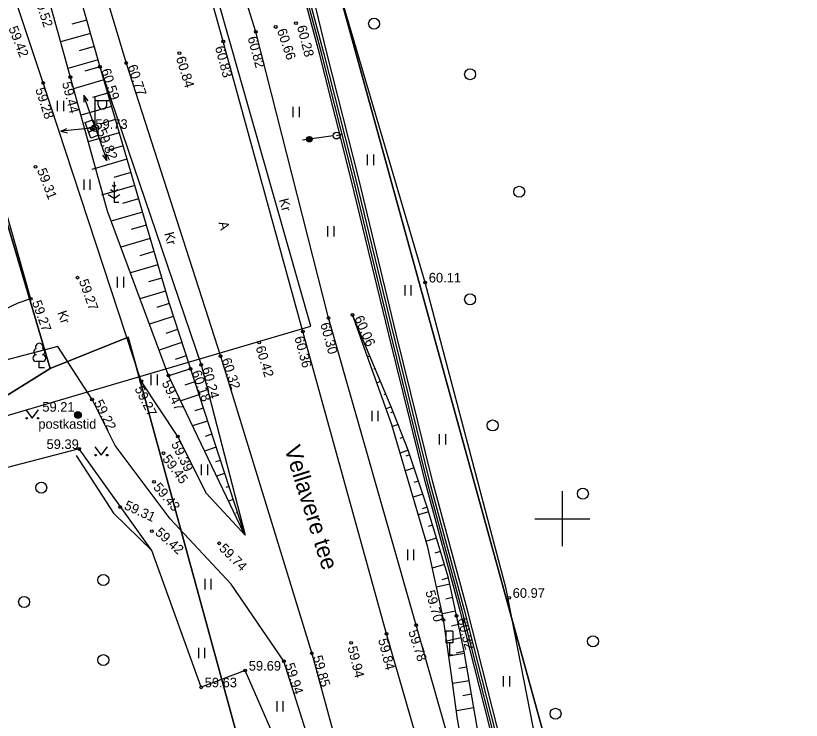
# Model space of a CAD drawing. Extents: x 640470 to 644697, y 6457238 to 6460985.
# Drawn here: x 641460.3 to 641517.4, y 6457885.4 to 6457936.6 of the extents above; entities that cross this region are included whole.
import ezdxf

# ---------------------------------------------------------------- set-up
doc = ezdxf.new("R2010")
doc.units = 0
for name, color, linetype in [('ABIJOONIS', 7, 'Continuous'), ('HALJASTUS', 7, 'Continuous'), ('KORGUS', 7, 'Continuous'), ('LIIKLUS', 7, 'Continuous'), ('MOOTKORG', 7, 'Continuous'), ('MOOTMPUNKT', 7, 'Continuous'), ('MOOTPIIR', 7, 'Continuous'), ('MPOHULIIN', 7, 'Continuous'), ('PIIR', 7, 'Continuous'), ('POST', 7, 'Continuous'), ('PUU', 7, 'Continuous'), ('RELJEEF', 7, 'Continuous'), ('SIOHULIIN', 7, 'Continuous'), ('SITRASS', 7, 'Continuous'), ('TEE', 7, 'Continuous'), ('VORK', 7, 'Continuous')]:
    doc.layers.add(name, color=color, linetype=linetype)

msp = doc.modelspace()

# ---------------------------------------------------------------- linework, layer by layer
at = {"layer": 'HALJASTUS'}
for p, q in [((641463.331, 6457929.61), (641463.331, 6457930.371)), ((641463.786, 6457929.61), (641463.786, 6457930.371)), ((641480.443, 6457929.174), (641480.443, 6457929.935)), ((641480.898, 6457929.174), (641480.898, 6457929.935)), ((641485.847, 6457925.706), (641485.847, 6457926.467)), ((641486.302, 6457925.706), (641486.302, 6457926.467)), ((641465.25, 6457923.901), (641465.25, 6457924.662)), ((641465.706, 6457923.901), (641465.706, 6457924.662)), ((641482.966, 6457920.503), (641482.966, 6457921.264)), ((641483.421, 6457920.503), (641483.421, 6457921.264)), ((641467.694, 6457916.813), (641467.694, 6457917.574)), ((641468.149, 6457916.813), (641468.149, 6457917.574)), ((641488.574, 6457916.219), (641488.574, 6457916.98)), ((641489.029, 6457916.219), (641489.029, 6457916.98)), ((641470.124, 6457909.72), (641470.124, 6457910.481)), ((641470.579, 6457909.72), (641470.579, 6457910.481)), ((641461.024, 6457907.912), (641461.487, 6457907.305)), ((641461.487, 6457907.305), (641461.933, 6457907.912)), ((641486.178, 6457907.089), (641486.178, 6457907.85)), ((641486.633, 6457907.089), (641486.633, 6457907.85)), ((641491.085, 6457905.393), (641491.085, 6457906.154)), ((641491.54, 6457905.393), (641491.54, 6457906.154)), ((641466.043, 6457905.228), (641466.506, 6457904.621)), ((641466.506, 6457904.621), (641466.952, 6457905.228)), ((641473.789, 6457903.179), (641473.789, 6457903.94)), ((641474.244, 6457903.179), (641474.244, 6457903.94)), ((641488.766, 6457897.002), (641488.766, 6457897.763)), ((641489.221, 6457897.002), (641489.221, 6457897.763)), ((641474.044, 6457894.87), (641474.044, 6457895.631)), ((641474.499, 6457894.87), (641474.499, 6457895.631)), ((641473.583, 6457889.868), (641473.583, 6457890.63)), ((641474.038, 6457889.868), (641474.038, 6457890.63)), ((641495.725, 6457887.808), (641495.725, 6457888.57)), ((641496.18, 6457887.808), (641496.18, 6457888.57)), ((641479.273, 6457885.983), (641479.273, 6457886.744)), ((641479.728, 6457885.983), (641479.728, 6457886.744))]:
    msp.add_line(p, q, dxfattribs=at)
for points in [[(641505.33, 6457842.29), (641502.87, 6457862.74), (641504.58, 6457863.8), (641500.03, 6457873.86), (641495.91, 6457894.9), (641490.04, 6457917.17), (641483.99, 6457937.77), (641480.77, 6457948.77), (641493.29, 6457952.21)], [(641493.738, 6457831.912), (641485.624, 6457848.707), (641482.913, 6457862.777), (641481.997, 6457867.529), (641481.188, 6457873.166), (641479.981, 6457882.048), (641476.96, 6457888.969), (641473.759, 6457887.755), (641470.175, 6457897.697), (641464.899, 6457905.072), (641453.721, 6457902.186)]]:
    msp.add_lwpolyline(points, dxfattribs=at)
for centre, radius in [((641486.326, 6457935.977), 0.4), ((641493.302, 6457932.304), 0.4), ((641496.869, 6457923.763), 0.4), ((641493.302, 6457915.942), 0.4), ((641461.086, 6457907.305), 0.055), ((641461.915, 6457907.305), 0.055), ((641494.937, 6457906.78), 0.4), ((641466.105, 6457904.621), 0.055), ((641466.934, 6457904.621), 0.055), ((641462.144, 6457902.255), 0.4), ((641501.493, 6457901.821), 0.4), ((641466.656, 6457895.549), 0.4), ((641460.9, 6457893.953), 0.4), ((641502.227, 6457891.098), 0.4), ((641466.656, 6457889.729), 0.4), ((641499.507, 6457885.83), 0.4)]:
    msp.add_circle(centre, radius, dxfattribs=at)
at = {"layer": 'KORGUS'}
for centre in [(641480.65, 6457936.019), (641477.74, 6457935.39), (641479.176, 6457935.739), (641475.37, 6457934.69), (641472.179, 6457933.839), (641468.32, 6457933.12), (641466.41, 6457932.85), (641464.259, 6457932.092), (641462.289, 6457931.667), (641466.064, 6457928.398), (641461.73, 6457925.569), (641464.779, 6457917.52), (641490.04, 6457917.17), (641461.372, 6457915.979), (641484.762, 6457914.818), (641483.02, 6457914.59), (641481.14, 6457913.6), (641477.974, 6457912.804), (641475.16, 6457911.81), (641472.981, 6457910.897), (641473.769, 6457911.187), (641471.39, 6457910.41), (641469.414, 6457909.998), (641465.834, 6457908.674), (641464.803, 6457907.542), (641472.071, 6457905.983), (641464.899, 6457905.072), (641471.03, 6457904.758), (641470.337, 6457902.679), (641467.875, 6457900.839), (641470.175, 6457899.097), (641475.075, 6457898.215), (641496.135, 6457894.256), (641491.365, 6457892.642), (641492.31, 6457892.954), (641489.39, 6457892.26), (641487.23, 6457891.64), (641484.669, 6457890.991), (641481.8, 6457890.22), (641479.76, 6457889.65), (641476.962, 6457888.966), (641473.761, 6457887.751)]:
    msp.add_circle(centre, 0.1, dxfattribs=at)
at = {"layer": 'LIIKLUS'}
for p, q in [((641491.549, 6457891.832), (641491.549, 6457890.982)), ((641492.049, 6457891.832), (641491.549, 6457891.832)), ((641492.049, 6457891.832), (641492.049, 6457890.982)), ((641492.049, 6457890.982), (641491.549, 6457890.982)), ((641491.799, 6457890.982), (641491.799, 6457890.082)), ((641492.049, 6457890.082), (641491.799, 6457890.082))]:
    msp.add_line(p, q, dxfattribs=at)
at = {"layer": 'MOOTMPUNKT'}
msp.add_circle((641465.818, 6457928.331), 0.1, dxfattribs=at)
at = {"layer": 'MOOTPIIR'}
msp.add_lwpolyline([(641443.704, 6457946.237), (641455.46, 6457906.277), (641481.73, 6457914.006), (641445.708, 6458040.521)], dxfattribs=at)
at = {"layer": 'MPOHULIIN'}
for p, q in [((641465.24, 6457930.758), (641465.247, 6457930.282)), ((641465.24, 6457930.758), (641465.529, 6457930.38)), ((641465.982, 6457928.634), (641465.24, 6457930.758)), ((641465.815, 6457928.374), (641463.576, 6457928.159)), ((641463.576, 6457928.159), (641464.011, 6457928.35)), ((641463.576, 6457928.159), (641464.039, 6457928.052)), ((641466.064, 6457928.398), (641466.064, 6457928.398)), ((641466.064, 6457928.398), (641466.064, 6457928.398)), ((641466.064, 6457928.398), (641466.064, 6457928.398)), ((641466.148, 6457928.162), (641466.905, 6457926.043)), ((641466.905, 6457926.043), (641466.613, 6457926.419)), ((641466.905, 6457926.043), (641466.895, 6457926.519))]:
    msp.add_line(p, q, dxfattribs=at)
at = {"layer": 'PIIR'}
for points in [[(641395.63, 6458127.16), (641412.9, 6458082.12), (641427.31, 6458030.43), (641442.38, 6457977.11), (641451.93, 6457947.63), (641462.78, 6457910.93), (641468.45, 6457913.19), (641493.46, 6457821.79), (641507.79, 6457851.19), (641480.81, 6457949.08), (641462.58, 6458012.74), (641461.82, 6458077.06), (641454.74, 6458125.42), (641455.34, 6458127.27), (641442.85, 6458140.04)], [(641566.87, 6457951.66), (641533.09, 6457980.62), (641507.44, 6457959.09), (641480.81, 6457949.08), (641507.79, 6457851.19)], [(641451.93, 6457947.63), (641355.96, 6457921.05), (641429.33, 6457890.04), (641462.78, 6457910.93)]]:
    msp.add_lwpolyline(points, close=True, dxfattribs=at)
msp.add_lwpolyline([(641464.25, 6457781.15), (641493.46, 6457821.79), (641468.45, 6457913.19), (641462.78, 6457910.93), (641429.33, 6457890.04), (641329.85, 6457834.24), (641291.34, 6457901.04), (641355.96, 6457921.05), (641331.23, 6457942.37), (641295.62, 6457988.47), (641427.31, 6458030.43), (641412.9, 6458082.12), (641328.41, 6458104.62), (641335.41, 6458081.97), (641229.5, 6458001.12), (641194.46, 6458098.35), (641044.29, 6458066.83)], dxfattribs=at)
at = {"layer": 'POST'}
for p, q in [((641466.064, 6457928.648), (641466.064, 6457930.648)), ((641466.064, 6457930.398), (641467.064, 6457930.398)), ((641466.291, 6457930.077), (641466.291, 6457930.398)), ((641466.904, 6457930.077), (641466.904, 6457930.398)), ((641466.053, 6457928.56), (641465.492, 6457928.358)), ((641466.145, 6457928.305), (641465.584, 6457928.102)), ((641466.064, 6457928.398), (641466.064, 6457928.398))]:
    msp.add_line(p, q, dxfattribs=at)
msp.add_lwpolyline([(641465.897, 6457928.994), (641466.302, 6457927.871), (641465.74, 6457927.668), (641465.335, 6457928.792)], close=True, dxfattribs=at)
for centre, radius in [((641466.064, 6457928.398), 0.25), ((641483.6, 6457927.85), 0.25), ((641464.803, 6457907.542), 0.25), ((641464.803, 6457907.542), 0.225), ((641464.803, 6457907.542), 0.2), ((641464.803, 6457907.542), 0.175), ((641464.803, 6457907.542), 0.15), ((641464.803, 6457907.542), 0.125), ((641464.803, 6457907.542), 0.1), ((641464.803, 6457907.542), 0.075), ((641464.803, 6457907.542), 0.05), ((641464.803, 6457907.542), 0.025)]:
    msp.add_circle(centre, radius, dxfattribs=at)
msp.add_arc((641466.597, 6457930.077), 0.306, 180, 0, dxfattribs=at)
at = {"layer": 'PUU'}
for p, q in [((641467.432, 6457924.131), (641467.307, 6457924.214)), ((641467.432, 6457924.481), (641467.432, 6457922.981)), ((641467.556, 6457924.214), (641467.432, 6457924.131)), ((641467.008, 6457923.57), (641467.432, 6457923.287)), ((641467.432, 6457923.731), (641467.165, 6457923.908)), ((641467.699, 6457923.908), (641467.432, 6457923.731)), ((641467.432, 6457923.287), (641467.856, 6457923.57)), ((641467.792, 6457922.981), (641467.432, 6457922.981)), ((641462.244, 6457911.438), (641461.764, 6457911.438)), ((641462.004, 6457910.963), (641462.004, 6457911.438)), ((641462.384, 6457910.963), (641462.004, 6457910.963))]:
    msp.add_line(p, q, dxfattribs=at)
for centre, radius, start, end in [((641462.004, 6457912.483), 0.277, 332.5799, 207.4201), ((641461.834, 6457912.136), 0.233, 109.0217, 253.1415), ((641462.174, 6457912.136), 0.233, 286.8508, 70.9859), ((641461.766, 6457911.675), 0.238, 90.0016, 269.3953), ((641462.241, 6457911.675), 0.238, 270.6047, 89.9984)]:
    msp.add_arc(centre, radius, start, end, dxfattribs=at)
at = {"layer": 'RELJEEF'}
for p, q in [((641465.448, 6457936.238), (641464.366, 6457935.931)), ((641465.721, 6457935.276), (641463.55, 6457934.66)), ((641465.995, 6457934.314), (641464.905, 6457934.005)), ((641466.268, 6457933.352), (641464.082, 6457932.732)), ((641466.41, 6457932.85), (641465.318, 6457932.531)), ((641466.69, 6457931.89), (641464.492, 6457931.248)), ((641466.97, 6457930.93), (641465.864, 6457930.607)), ((641467.251, 6457929.97), (641465.025, 6457929.32)), ((641467.531, 6457929.01), (641466.411, 6457928.683)), ((641467.811, 6457928.05), (641465.557, 6457927.392)), ((641468.091, 6457927.09), (641466.957, 6457926.759)), ((641468.371, 6457926.13), (641465.821, 6457925.386)), ((641468.651, 6457925.17), (641467.411, 6457924.808)), ((641468.932, 6457924.21), (641466.52, 6457923.507)), ((641469.212, 6457923.251), (641468.041, 6457922.909)), ((641469.492, 6457922.291), (641467.219, 6457921.627)), ((641469.772, 6457921.331), (641468.67, 6457921.009)), ((641470.052, 6457920.371), (641467.918, 6457919.748)), ((641470.332, 6457919.411), (641469.3, 6457919.109)), ((641470.613, 6457918.451), (641468.617, 6457917.868)), ((641470.893, 6457917.491), (641469.929, 6457917.21)), ((641471.173, 6457916.531), (641469.315, 6457915.989)), ((641471.43, 6457915.65), (641470.543, 6457915.361)), ((641471.74, 6457914.699), (641470.006, 6457914.133)), ((641484.856, 6457914.592), (641484.85, 6457914.59)), ((641472.051, 6457913.749), (641471.202, 6457913.472)), ((641485.243, 6457913.67), (641485.182, 6457913.645)), ((641472.361, 6457912.798), (641470.703, 6457912.257)), ((641485.63, 6457912.748), (641485.575, 6457912.725)), ((641472.671, 6457911.847), (641471.862, 6457911.583)), ((641486.016, 6457911.826), (641485.858, 6457911.759)), ((641472.981, 6457910.897), (641471.403, 6457910.382)), ((641486.403, 6457910.904), (641486.299, 6457910.86)), ((641473.292, 6457909.946), (641472.565, 6457909.709)), ((641486.79, 6457909.981), (641486.533, 6457909.874)), ((641473.602, 6457908.995), (641472.273, 6457908.562)), ((641487.176, 6457909.059), (641487.024, 6457908.995)), ((641473.912, 6457908.045), (641473.31, 6457907.848)), ((641487.563, 6457908.137), (641487.209, 6457907.988)), ((641487.704, 6457907.78), (641487.52, 6457907.708)), ((641474.222, 6457907.094), (641473.143, 6457906.742)), ((641488.071, 6457906.85), (641487.673, 6457906.693)), ((641474.533, 6457906.144), (641474.055, 6457905.988)), ((641488.438, 6457905.92), (641488.192, 6457905.823)), ((641474.843, 6457905.193), (641474.013, 6457904.922)), ((641488.805, 6457904.99), (641488.228, 6457904.762)), ((641488.922, 6457904.641), (641488.622, 6457904.541)), ((641475.153, 6457904.242), (641474.801, 6457904.127)), ((641489.239, 6457903.693), (641488.603, 6457903.48)), ((641475.464, 6457903.292), (641474.883, 6457903.102)), ((641475.774, 6457902.341), (641475.546, 6457902.266)), ((641489.557, 6457902.744), (641489.22, 6457902.632)), ((641489.874, 6457901.796), (641489.165, 6457901.559)), ((641476.084, 6457901.39), (641475.752, 6457901.282)), ((641490.192, 6457900.848), (641489.819, 6457900.723)), ((641476.394, 6457900.44), (641476.291, 6457900.406)), ((641490.294, 6457900.503), (641489.54, 6457900.278)), ((641476.705, 6457899.489), (641476.622, 6457899.462)), ((641490.58, 6457899.545), (641490.249, 6457899.446)), ((641490.866, 6457898.587), (641490.13, 6457898.368)), ((641491.151, 6457897.628), (641490.747, 6457897.508)), ((641491.437, 6457896.67), (641490.554, 6457896.407)), ((641491.723, 6457895.712), (641491.245, 6457895.569)), ((641491.822, 6457895.248), (641490.85, 6457895.041)), ((641492.03, 6457894.27), (641491.545, 6457894.167)), ((641492.238, 6457893.292), (641491.298, 6457893.092)), ((641492.447, 6457892.314), (641491.946, 6457892.207)), ((641492.655, 6457891.336), (641491.592, 6457891.11)), ((641492.863, 6457890.358), (641492.301, 6457890.238)), ((641492.89, 6457890.204), (641491.755, 6457890.008)), ((641493.06, 6457889.219), (641492.482, 6457889.119)), ((641493.23, 6457888.233), (641492.037, 6457888.027)), ((641493.4, 6457887.248), (641492.785, 6457887.142)), ((641493.57, 6457886.262), (641492.302, 6457886.044))]:
    msp.add_line(p, q, dxfattribs=at)
for points in [[(641441.331, 6458014.593), (641443.37, 6458009.19), (641446.33, 6457992.51), (641446.74, 6457986.42), (641448.28, 6457979.93), (641452.49, 6457976.38), (641455.12, 6457969.34), (641458.08, 6457960.54), (641461.08, 6457951.63), (641466.41, 6457932.85), (641471.43, 6457915.65), (641476.91, 6457898.86)], [(641476.91, 6457898.86), (641471.39, 6457910.41), (641466.95, 6457922.35), (641461.746, 6457941.191)], [(641494.073, 6457878.099), (641493.542, 6457879.679), (641493.044, 6457881.858), (641492.383, 6457885.432), (641491.932, 6457888.815), (641491.358, 6457892.693), (641490.221, 6457897.947), (641487.621, 6457906.838), (641484.762, 6457914.818)], [(641496.391, 6457876.403), (641495.153, 6457879.451), (641494.08, 6457883.306), (641492.863, 6457890.358), (641491.723, 6457895.712), (641490.192, 6457900.848), (641488.805, 6457904.99), (641487.563, 6457908.137), (641484.762, 6457914.818)], [(641464.682, 6457904.597), (641467.39, 6457900.403), (641470.175, 6457897.697)]]:
    msp.add_lwpolyline(points, dxfattribs=at)
at = {"layer": 'SIOHULIIN'}
for p, q in [((641483.352, 6457927.817), (641481.131, 6457927.517)), ((641483.6, 6457927.85), (641483.6, 6457927.85))]:
    msp.add_line(p, q, dxfattribs=at)
for radius in [0.199, 0.19, 0.18, 0.171, 0.162, 0.152, 0.143, 0.133, 0.124, 0.114, 0.105, 0.0953, 0.0858, 0.0763, 0.0669, 0.0574, 0.0479, 0.0385, 0.029, 0.0195, 0.0101, 0.00061]:
    msp.add_circle((641481.623, 6457927.583), radius, dxfattribs=at)
at = {"layer": 'SITRASS'}
msp.add_line((641483.6, 6457927.85), (641483.998, 6457927.942), dxfattribs=at)
for points in [[(641506.249, 6457836.488), (641503.97, 6457846.59), (641501.18, 6457860.01), (641498.67, 6457870.22), (641495.95, 6457880.69), (641492.73, 6457893.34), (641490.18, 6457902.74), (641487.55, 6457913.43), (641484.82, 6457924.69), (641482.53, 6457933.75), (641478.9, 6457947.3), (641475.54, 6457956.83), (641473.02, 6457963.1), (641470.38, 6457976.91), (641469.23, 6457980.57), (641467.48, 6457990.34), (641464.29, 6458001.85), (641461.25, 6458011.85), (641458.41, 6458024.06), (641456.22, 6458035.19), (641454.11, 6458045.51), (641452.66, 6458050.86), (641452.2, 6458051.37)], [(641452.2, 6458051.37), (641452.8, 6458050.93), (641454.26, 6458045.54), (641456.37, 6458035.22), (641458.56, 6458024.09), (641461.39, 6458011.89), (641464.43, 6458001.89), (641467.63, 6457990.37), (641469.39, 6457980.55), (641470.53, 6457976.95), (641473.17, 6457963.14), (641479.04, 6457947.34), (641482.68, 6457933.79), (641484.97, 6457924.73), (641487.559, 6457914.05), (641490.33, 6457902.78), (641492.88, 6457893.38), (641496.1, 6457880.73), (641498.82, 6457870.26), (641501.33, 6457860.04), (641504.12, 6457846.62), (641506.371, 6457836.614)], [(641516.29, 6457794.45), (641516.35, 6457795.21), (641513.43, 6457808.92), (641506.67, 6457833.96), (641503.82, 6457846.56), (641501.03, 6457859.98), (641498.52, 6457870.18), (641495.8, 6457880.65), (641492.58, 6457893.3), (641490.03, 6457902.7), (641487.4, 6457913.39), (641484.67, 6457924.65), (641482.38, 6457933.71), (641478.76, 6457947.26)], [(641516.27, 6457794.42), (641517.02, 6457795.19), (641514.1, 6457808.9), (641510.74, 6457821.13), (641507.34, 6457834.09), (641504.36, 6457846.61), (641501.57, 6457860.03), (641499.06, 6457870.23), (641496.34, 6457880.7), (641493.12, 6457893.35), (641490.57, 6457902.75), (641487.94, 6457913.44), (641485.21, 6457924.7), (641482.92, 6457933.76), (641480.79, 6457942.56)]]:
    msp.add_lwpolyline(points, dxfattribs=at)
at = {"layer": 'TEE'}
for points in [[(641503.399, 6457834.663), (641498.44, 6457851.98), (641492.92, 6457871.94), (641487.23, 6457891.64), (641481.14, 6457913.6), (641475.37, 6457934.69), (641469.88, 6457954.45), (641464.95, 6457971.91), (641458.41, 6457995.63), (641452.27, 6458017.99), (641444.4, 6458054.12), (641441.579, 6458063.319)], [(641437.898, 6457991.29), (641440.679, 6457992.698), (641438.884, 6457998.34), (641437.41, 6458003.35), (641436.72, 6458007.42), (641436.76, 6458008.92), (641437.36, 6458011.05), (641438.47, 6458013.11), (641441.28, 6458014.73), (641449.37, 6457993.21), (641456.69, 6457969.87), (641460.622, 6457958.498), (641462.57, 6457952.24), (641468.32, 6457933.12), (641475.16, 6457911.81), (641481.8, 6457890.22), (641487.3, 6457869.99), (641492.63, 6457850.44), (641497.406, 6457833.252)], [(641547.15, 6457911.6), (641539.511, 6457895.368), (641532.646, 6457883.608), (641513.49, 6457852.49), (641507.31, 6457843.33), (641506.38, 6457842.7), (641504.09, 6457841.8), (641503.24, 6457841.82), (641502.55, 6457842.54), (641500.05, 6457852.54), (641495.04, 6457872.36), (641489.39, 6457892.26), (641483.02, 6457914.59), (641477.74, 6457935.39), (641471.63, 6457954.85), (641469.556, 6457961.288), (641466.56, 6457972.29), (641460.664, 6457996.184)], [(641466.41, 6457932.85), (641473.769, 6457911.187), (641476.95, 6457898.812), (641474.157, 6457901.825), (641472.071, 6457905.983), (641469.414, 6457909.998), (641462.289, 6457931.667), (641456.139, 6457950.089), (641452.512, 6457961.566), (641449.679, 6457971.472), (641444.688, 6457983.576), (641443.68, 6457985.593), (641440.679, 6457992.698)], [(641454.908, 6457923.864), (641458.844, 6457924.827), (641461.372, 6457915.979), (641460.438, 6457915.678), (641456.302, 6457913.717)], [(641496.083, 6457832.85), (641491.48, 6457850.17), (641486.13, 6457869.49), (641479.76, 6457889.65), (641475.93, 6457895.25), (641471.521, 6457899.989), (641467.514, 6457905.315), (641465.834, 6457908.674), (641463.36, 6457912.509), (641456.849, 6457910.815)]]:
    msp.add_lwpolyline(points, dxfattribs=at)
at = {"layer": 'VORK'}
for p, q in [((641500, 6457902), (641500, 6457898)), ((641498, 6457900), (641502, 6457900))]:
    msp.add_line(p, q, dxfattribs=at)

# ---------------------------------------------------------------- texts
at = {"layer": 'ABIJOONIS'}
msp.add_text('postkastid', height=0.7, dxfattribs=at).set_placement((641461.933, 6457906.544))
at = {"layer": 'KORGUS'}
for s, rotation, p in [(' 59.52', 288.2821, (641461.527, 6457938.113)), (' 59.42', 291.5485, (641459.651, 6457935.884)), (' 60.66', 288.6672, (641479.176, 6457935.739)), (' 60.28', 284.4355, (641480.65, 6457936.019)), (' 60.82', 284.9967, (641477.064, 6457935.209)), (' 60.83', 284.9967, (641474.694, 6457934.509)), (' 60.84', 287.2764, (641471.845, 6457933.735)), (' 60.59', 287.2764, (641466.41, 6457932.85)), (' 60.77', 288.6672, (641468.32, 6457933.12)), (' 59.44', 284.3861, (641463.581, 6457931.918)), (' 59.28', 287.9571, (641461.623, 6457931.452)), (' 59.82', 292.9161, (641466.064, 6457928.398)), (' 59.31', 291.0771, (641461.73, 6457925.569)), (' 59.27', 289.6076, (641464.779, 6457917.52)), (' 59.27', 289.6076, (641461.372, 6457915.979)), (' 60.06', 293.7901, (641484.762, 6457914.818)), (' 60.30', 285.1104, (641482.344, 6457914.408)), (' 60.36', 284.9967, (641480.464, 6457913.419)), (' 60.42', 286.7299, (641477.639, 6457912.703)), (' 60.32', 288.066, (641475.16, 6457911.81)), (' 60.24', 284.6741, (641473.769, 6457911.187)), (' 60.18', 289.4613, (641472.981, 6457910.897)), (' 59.47', 296.5838, (641470.764, 6457910.097)), (' 59.27', 296.5838, (641468.788, 6457909.684)), (' 59.22', 296.5838, (641465.834, 6457908.674)), (' 59.39', 296.5834, (641471.445, 6457905.67)), (' 59.45', 306.749, (641470.749, 6457904.549)), (' 59.43', 310.5409, (641470.071, 6457902.452)), (' 59.31', 335.2775, (641467.875, 6457900.839)), (' 59.42', 317.8129, (641470.175, 6457899.097)), (' 59.74', 315.2335, (641474.829, 6457897.967)), (' 59.70', 285.9925, (641489.976, 6457894.949)), (' 60.32', 284.3376, (641492.31, 6457892.954)), (' 59.78', 287.6656, (641488.723, 6457892.048)), (' 59.84', 284.0597, (641486.551, 6457891.47)), (' 59.94', 284.0597, (641484.329, 6457890.906)), (' 59.85', 285.4134, (641481.8, 6457890.22)), (' 59.94', 287.6656, (641479.76, 6457889.65))]:
    msp.add_text(s, height=0.7, rotation=rotation, dxfattribs=at).set_placement(p)
for s, p in [(' 60.11', (641490.04, 6457917.17)), (' 59.21', (641461.964, 6457907.78)), (' 59.39', (641462.269, 6457905.072)), (' 60.97', (641496.135, 6457894.256)), (' 59.69', (641476.962, 6457888.966)), (' 59.63', (641473.761, 6457887.751))]:
    msp.add_text(s, height=0.7, dxfattribs=at).set_placement(p)
at = {"layer": 'MOOTKORG'}
msp.add_text(' 59.73', height=0.7, dxfattribs=at).set_placement((641465.818, 6457928.331))
at = {"layer": 'TEE'}
for s, height, rotation, p in [('Kr', 0.7, 284.6529, (641479.411, 6457923.183)), ('A', 0.7, 284.6529, (641475.023, 6457921.521)), ('Kr', 0.7, 284.6529, (641471.078, 6457920.739)), ('Kr', 0.7, 288.9701, (641463.307, 6457914.989)), ('Vellavere tee', 1.2, 287.4368, (641479.793, 6457905.116))]:
    msp.add_text(s, height=height, rotation=rotation, dxfattribs=at).set_placement(p)

doc.saveas('drawing.dxf')
